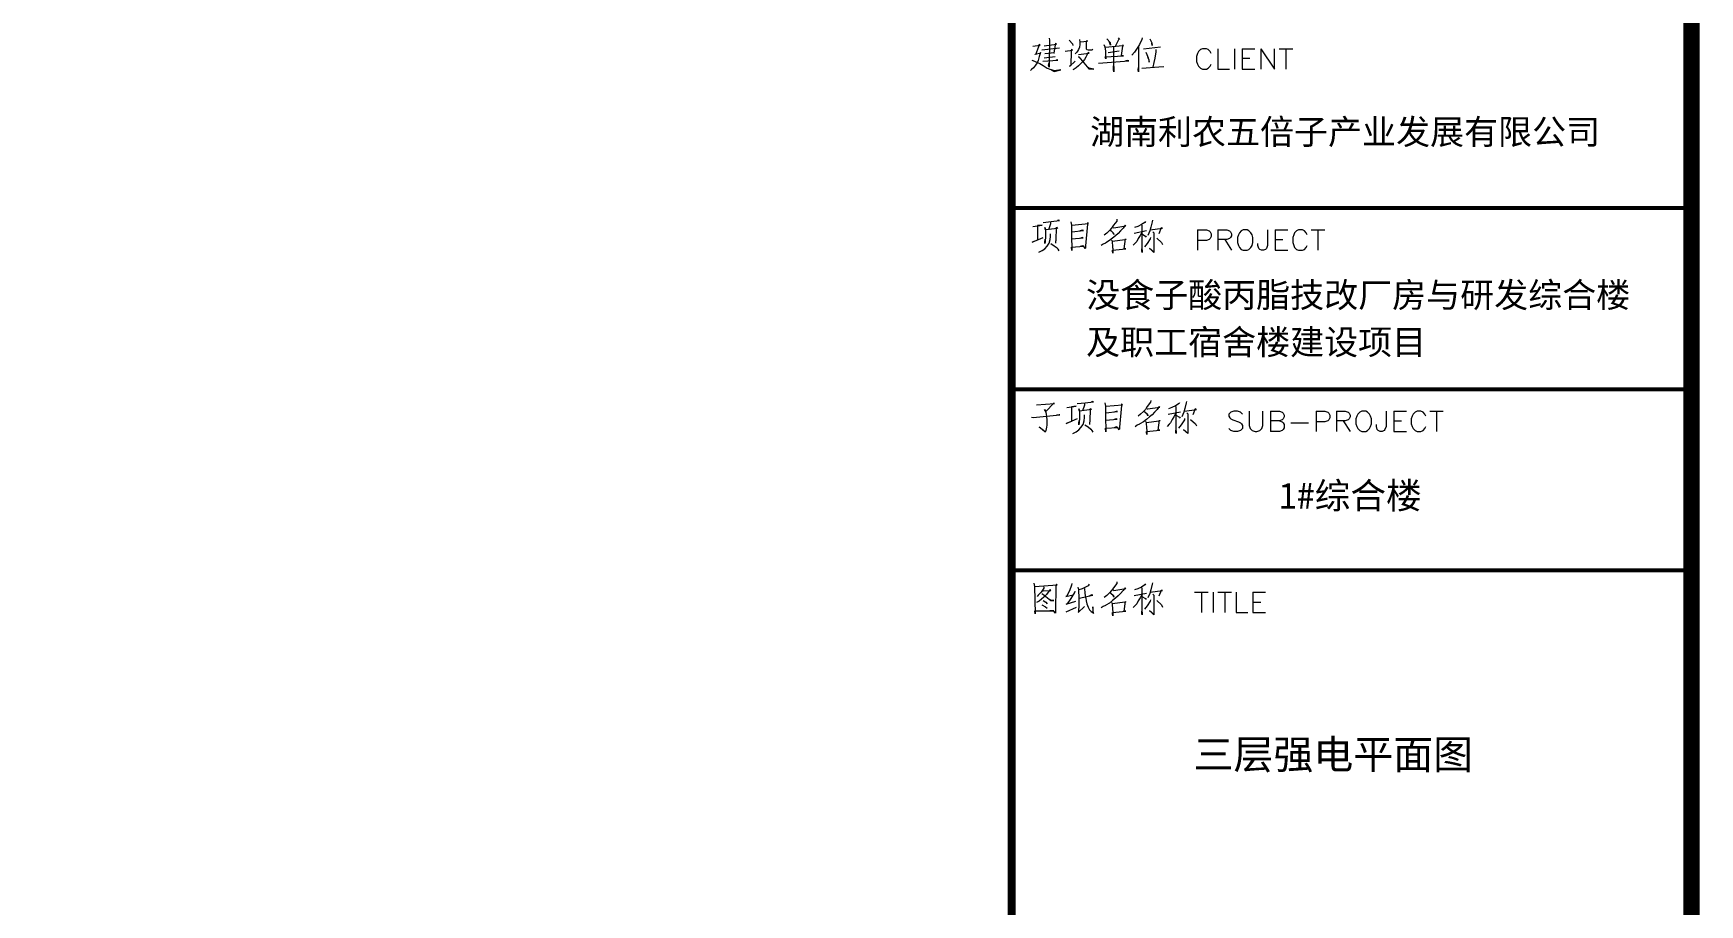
# Model space of a CAD drawing. Extents: x -6243262 to 3079315, y -2914302 to 172723.
# Drawn here: x -5680407 to -5670164, y -682738 to -677379 of the extents above; entities that cross this region are included whole.
import ezdxf

# ---------------------------------------------------------------- set-up
doc = ezdxf.new("R2010")
doc.units = 0
doc.header["$LTSCALE"] = 1000
doc.layers.add('PUB_TITLE', color=4, linetype='Continuous')
doc.styles.add('-宋体', font='', dxfattribs={"width": 0.8})
doc.styles.get('-宋体').set_extended_font_data('SimSun')

# ---------------------------------------------------------------- blocks, each defined once
blk = doc.blocks.new('TQ')
at = {"layer": 'PUB_TITLE'}
for points, const_width in [([(1746756, -758772), (1746756, -798756)], 48.8), ([(1746756, -785939), (1750936, -785939)], 24.4), ([(1746756, -787054), (1750936, -787054)], 24.4), ([(1746756, -788168), (1750936, -788168)], 24.4)]:
    blk.add_lwpolyline(points, dxfattribs=dict(at, const_width=const_width))
blk.add_lwpolyline([(1746756, -798756), (1750936, -798756), (1750936, -758772), (1746756, -758772)], close=True, dxfattribs=at)
at = {"layer": 'PUB_TITLE', "color": 140, "lineweight": 0}
for points in [[(1746887, -784944), (1746931, -784939), (1746925, -784935), (1746921, -784948), (1746903, -784998), (1746900, -784994), (1746936, -784986), (1746933, -784983), (1746926, -785009), (1746920, -785033), (1746912, -785047), (1746903, -785061), (1746890, -785077), (1746879, -785088), (1746871, -785095)], [(1746941, -784967), (1747050, -784955)], [(1746956, -784942), (1747031, -784932), (1747025, -784926), (1747015, -784986), (1747020, -784985), (1746961, -784992)], [(1746987, -784896), (1746989, -784907), (1746987, -785074), (1746983, -785062), (1746987, -785047)], [(1747085, -784976), (1747130, -784970), (1747124, -784964), (1747122, -784976), (1747120, -785063), (1747112, -785070), (1747146, -785036)], [(1747110, -784907), (1747130, -784931), (1747133, -784940)], [(1747174, -784904), (1747176, -784919), (1747176, -784935), (1747173, -784950), (1747168, -784965), (1747161, -784975), (1747154, -784983), (1747146, -784992)], [(1747178, -784917), (1747222, -784914), (1747219, -784909), (1747214, -784922), (1747214, -784934), (1747214, -784944), (1747214, -784955), (1747215, -784960), (1747219, -784965), (1747226, -784967), (1747234, -784968), (1747245, -784968), (1747252, -784967), (1747256, -784964)], [(1747322, -784934), (1747329, -784948), (1747334, -784976), (1747334, -785005), (1747336, -785022), (1747330, -785011), (1747443, -785003), (1747431, -785001), (1747439, -784944), (1747444, -784940), (1747439, -784939), (1747438, -784942), (1747332, -784952)], [(1747342, -784899), (1747362, -784922), (1747363, -784939), (1747358, -784919)], [(1747382, -784950), (1747383, -785044), (1747385, -785090), (1747385, -785103), (1747382, -785091), (1747383, -785066)], [(1747410, -784894), (1747419, -784903), (1747414, -784901), (1747393, -784947)], [(1747559, -784894), (1747557, -784904), (1747542, -784934), (1747531, -784950), (1747512, -784981), (1747495, -785000)], [(1747536, -784945), (1747536, -785103), (1747534, -785088), (1747536, -785075)], [(1747566, -784961), (1747671, -784948)], [(1747606, -784899), (1747617, -784924), (1747620, -784940), (1747618, -784927)], [(1747983, -784990), (1747977, -784978), (1747965, -784966), (1747953, -784960), (1747929, -784960), (1747917, -784966), (1747905, -784978), (1747899, -784990), (1747893, -785008), (1747893, -785038), (1747899, -785055), (1747905, -785067), (1747917, -785080), (1747929, -785085), (1747953, -785085), (1747965, -785080), (1747977, -785067), (1747983, -785055)], [(1748024, -784960), (1748024, -785085), (1748096, -785085)], [(1748126, -784960), (1748126, -785085)], [(1748173, -784960), (1748173, -785085)], [(1748173, -784960), (1748251, -784960)], [(1748287, -784960), (1748287, -785085)], [(1748287, -784960), (1748371, -785085), (1748371, -784960)], [(1748400, -784960), (1748484, -784960)], [(1748442, -784960), (1748442, -785085)], [(1746880, -785031), (1746896, -785037), (1746909, -785042), (1746929, -785052), (1746949, -785063), (1746975, -785079), (1746997, -785088), (1747000, -785090), (1747018, -785100), (1747059, -785091), (1747058, -785091), (1747020, -785096), (1747002, -785091)], [(1746948, -785037), (1747039, -785031), (1747035, -785029), (1747030, -785033)], [(1746956, -785016), (1747023, -785008)], [(1747168, -784996), (1747232, -784988), (1747227, -784983), (1747220, -784996), (1747212, -785013), (1747204, -785026), (1747195, -785037), (1747182, -785052), (1747168, -785066), (1747153, -785077), (1747141, -785085), (1747132, -785090)], [(1747166, -785011), (1747170, -785011), (1747230, -785083), (1747262, -785085), (1747230, -785080), (1747222, -785074)], [(1747291, -785050), (1747477, -785034), (1747467, -785033), (1747454, -785036)], [(1747350, -784983), (1747418, -784973)], [(1747581, -784981), (1747587, -784996), (1747595, -785016), (1747600, -785033), (1747602, -785042), (1747602, -785029), (1747594, -785014)], [(1747643, -784965), (1747643, -784980), (1747636, -785018), (1747630, -785046), (1747623, -785074)], [(1748173, -785019), (1748221, -785019)], [(1747557, -785079), (1747661, -785072), (1747691, -785070)], [(1748173, -785085), (1748251, -785085)], [(1746887, -786053), (1746944, -786045), (1746916, -786048), (1746915, -786137), (1746883, -786150), (1746950, -786121)], [(1746949, -786028), (1746998, -786022), (1747050, -786017), (1747046, -786015), (1747038, -786017)], [(1747028, -786156), (1747028, -786142), (1747030, -786139), (1747031, -786058), (1747038, -786065), (1746964, -786074), (1746961, -786060), (1746964, -786073), (1746964, -786115), (1746962, -786147), (1746961, -786159), (1746961, -786150), (1746962, -786132)], [(1746985, -786071), (1746997, -786035), (1746997, -786024)], [(1747120, -786024), (1747125, -786045), (1747125, -786126), (1747127, -786180), (1747127, -786201), (1747125, -786180), (1747199, -786175), (1747191, -786172), (1747178, -786176)], [(1747127, -786045), (1747228, -786035), (1747223, -786030), (1747222, -786040), (1747211, -786173), (1747211, -786185), (1747209, -786190), (1747198, -786173)], [(1747127, -786086), (1747198, -786078), (1747191, -786076), (1747176, -786081)], [(1747380, -786060), (1747385, -786061), (1747459, -786050), (1747454, -786046), (1747441, -786063), (1747426, -786081), (1747411, -786096), (1747395, -786111), (1747377, -786126), (1747357, -786140), (1747336, -786154), (1747332, -786155), (1747319, -786162), (1747306, -786170)], [(1747403, -786009), (1747402, -786020), (1747382, -786046), (1747370, -786063), (1747357, -786078), (1747341, -786094), (1747324, -786106)], [(1747362, -786078), (1747365, -786079), (1747383, -786094), (1747385, -786102), (1747378, -786091)], [(1747556, -786088), (1747546, -786109), (1747534, -786127), (1747525, -786145), (1747515, -786155), (1747504, -786168)], [(1747509, -786094), (1747586, -786079)], [(1747579, -786022), (1747575, -786028), (1747554, -786041), (1747531, -786053), (1747512, -786060)], [(1747556, -786046), (1747557, -786176), (1747559, -786213), (1747556, -786206), (1747557, -786191)], [(1747622, -786015), (1747620, -786024), (1747611, -786058), (1747606, -786081), (1747594, -786109)], [(1747625, -786086), (1747633, -786094), (1747630, -786093), (1747631, -786180), (1747631, -786201), (1747630, -786213), (1747603, -786187), (1747630, -786209)], [(1747608, -786074), (1747683, -786063), (1747676, -786061), (1747661, -786098)], [(1747899, -786074), (1747899, -786200)], [(1747899, -786074), (1747953, -786074), (1747971, -786080), (1747977, -786086), (1747983, -786099), (1747983, -786116), (1747977, -786128), (1747971, -786134), (1747953, -786140), (1747899, -786140)], [(1748024, -786074), (1748024, -786200)], [(1748024, -786074), (1748078, -786074), (1748096, -786080), (1748102, -786086), (1748108, -786099), (1748108, -786110), (1748102, -786122), (1748096, -786128), (1748078, -786134), (1748024, -786134)], [(1748329, -786074), (1748329, -786170), (1748323, -786188), (1748316, -786194), (1748305, -786200), (1748293, -786200), (1748281, -786194), (1748275, -786188), (1748269, -786170), (1748269, -786158)], [(1748377, -786074), (1748377, -786200)], [(1748377, -786074), (1748454, -786074)], [(1748573, -786104), (1748567, -786092), (1748556, -786080), (1748544, -786074), (1748520, -786074), (1748508, -786080), (1748495, -786092), (1748490, -786104), (1748484, -786122), (1748484, -786152), (1748490, -786170), (1748495, -786182), (1748508, -786194), (1748520, -786200), (1748544, -786200), (1748556, -786194), (1748567, -786182), (1748573, -786170)], [(1748597, -786074), (1748681, -786074)], [(1748639, -786074), (1748639, -786200)], [(1746923, -786211), (1746944, -786201), (1746961, -786190), (1746974, -786175), (1746987, -786156), (1746992, -786134), (1746995, -786114), (1746995, -786098)], [(1746997, -786159), (1747018, -786172), (1747035, -786185), (1747041, -786193), (1747046, -786204)], [(1747127, -786130), (1747195, -786124), (1747189, -786122), (1747178, -786127)], [(1747370, -786137), (1747373, -786142), (1747377, -786183), (1747378, -786188), (1747378, -786217), (1747377, -786204), (1747377, -786200), (1747457, -786191), (1747456, -786191), (1747447, -786191), (1747456, -786130), (1747459, -786134), (1747454, -786135), (1747375, -786145)], [(1747557, -786099), (1747579, -786112), (1747584, -786119)], [(1747610, -786121), (1747608, -786129), (1747590, -786159), (1747573, -786179)], [(1747648, -786126), (1747677, -786152), (1747683, -786165)], [(1748066, -786134), (1748108, -786200)], [(1748377, -786134), (1748424, -786134)], [(1748377, -786200), (1748454, -786200)], [(1746879, -787227), (1746888, -787228), (1747052, -787212), (1747048, -787211), (1747031, -787214)], [(1746908, -787151), (1747020, -787143), (1747015, -787140), (1746966, -787192), (1746957, -787178), (1746962, -787186), (1746967, -787197), (1746969, -787208), (1746970, -787225), (1746972, -787243), (1746972, -787261), (1746972, -787276), (1746970, -787288), (1746969, -787297), (1746967, -787307), (1746964, -787314), (1746961, -787317), (1746925, -787286), (1746962, -787314), (1746966, -787314)], [(1747096, -787167), (1747153, -787159), (1747125, -787163), (1747124, -787252), (1747092, -787265), (1747160, -787235)], [(1747132, -787326), (1747153, -787316), (1747170, -787304), (1747182, -787289), (1747195, -787272), (1747201, -787248), (1747204, -787228), (1747204, -787212)], [(1747158, -787143), (1747207, -787137), (1747259, -787131), (1747255, -787130), (1747247, -787131)], [(1747237, -787272), (1747237, -787256), (1747239, -787253), (1747240, -787173), (1747247, -787179), (1747173, -787189), (1747170, -787174), (1747173, -787187), (1747173, -787230), (1747171, -787261), (1747170, -787273), (1747170, -787265), (1747171, -787247)], [(1747194, -787186), (1747206, -787150), (1747206, -787138)], [(1747329, -787138), (1747334, -787159), (1747334, -787240), (1747336, -787294), (1747336, -787316), (1747334, -787294), (1747408, -787289), (1747399, -787286), (1747386, -787291)], [(1747336, -787159), (1747438, -787150), (1747432, -787145), (1747431, -787154), (1747419, -787288), (1747419, -787299), (1747418, -787304), (1747406, -787288)], [(1747336, -787200), (1747406, -787192), (1747399, -787191), (1747385, -787195)], [(1747589, -787174), (1747594, -787175), (1747668, -787164), (1747663, -787161), (1747650, -787178), (1747635, -787195), (1747620, -787211), (1747603, -787225), (1747586, -787240), (1747566, -787255), (1747545, -787268), (1747541, -787269), (1747528, -787276), (1747515, -787285)], [(1747611, -787123), (1747610, -787134), (1747590, -787161), (1747579, -787178), (1747566, -787192), (1747549, -787208), (1747533, -787220)], [(1747570, -787192), (1747574, -787194), (1747592, -787208), (1747594, -787217), (1747587, -787206)], [(1747765, -787202), (1747754, -787224), (1747743, -787241), (1747733, -787260), (1747724, -787269), (1747712, -787283)], [(1747719, -787208), (1747794, -787194)], [(1747787, -787137), (1747785, -787143), (1747763, -787156), (1747740, -787167), (1747720, -787174)], [(1747765, -787161), (1747766, -787291), (1747768, -787327), (1747765, -787321), (1747766, -787306)], [(1747766, -787214), (1747787, -787227), (1747793, -787233)], [(1747831, -787130), (1747829, -787138), (1747821, -787173), (1747814, -787195), (1747802, -787224)], [(1747834, -787200), (1747842, -787208), (1747839, -787207), (1747840, -787294), (1747840, -787316), (1747839, -787327), (1747812, -787301), (1747839, -787324)], [(1747818, -787189), (1747892, -787178), (1747885, -787175), (1747870, -787212)], [(1748175, -787207), (1748163, -787195), (1748145, -787189), (1748121, -787189), (1748103, -787195), (1748091, -787207), (1748091, -787219), (1748097, -787230), (1748103, -787236), (1748115, -787242), (1748151, -787255), (1748163, -787261), (1748169, -787266), (1748175, -787278), (1748175, -787296), (1748163, -787308), (1748145, -787314), (1748121, -787314), (1748103, -787308), (1748091, -787296)], [(1748217, -787189), (1748217, -787278), (1748223, -787296), (1748234, -787308), (1748253, -787314), (1748264, -787314), (1748282, -787308), (1748294, -787296), (1748300, -787278), (1748300, -787189)], [(1748348, -787189), (1748348, -787314)], [(1748348, -787189), (1748402, -787189), (1748419, -787195), (1748425, -787201), (1748432, -787213), (1748432, -787225), (1748425, -787236), (1748419, -787242), (1748402, -787249), (1748348, -787249)], [(1748628, -787189), (1748628, -787314)], [(1748628, -787189), (1748682, -787189), (1748700, -787195), (1748706, -787201), (1748712, -787213), (1748712, -787230), (1748706, -787242), (1748700, -787249), (1748682, -787255), (1748628, -787255)], [(1748754, -787189), (1748754, -787314)], [(1748754, -787189), (1748807, -787189), (1748825, -787195), (1748831, -787201), (1748837, -787213), (1748837, -787225), (1748831, -787236), (1748825, -787242), (1748807, -787249), (1748754, -787249)], [(1749058, -787189), (1749058, -787284), (1749051, -787302), (1749046, -787308), (1749034, -787314), (1749022, -787314), (1749010, -787308), (1749004, -787302), (1748998, -787284), (1748998, -787272)], [(1749106, -787189), (1749106, -787314)], [(1749106, -787189), (1749183, -787189)], [(1749302, -787219), (1749296, -787207), (1749285, -787195), (1749272, -787189), (1749249, -787189), (1749237, -787195), (1749225, -787207), (1749219, -787219), (1749213, -787236), (1749213, -787266), (1749219, -787284), (1749225, -787296), (1749237, -787308), (1749249, -787314), (1749272, -787314), (1749285, -787308), (1749296, -787296), (1749302, -787284)], [(1749327, -787189), (1749409, -787189)], [(1749368, -787189), (1749368, -787314)], [(1747206, -787273), (1747227, -787286), (1747243, -787299), (1747250, -787307), (1747255, -787319)], [(1747336, -787245), (1747405, -787239), (1747398, -787236), (1747386, -787241)], [(1747579, -787252), (1747582, -787256), (1747586, -787297), (1747587, -787302), (1747587, -787332), (1747586, -787319), (1747586, -787314), (1747666, -787306), (1747664, -787306), (1747656, -787306), (1747664, -787245), (1747668, -787248), (1747663, -787250), (1747584, -787260)], [(1747819, -787235), (1747818, -787243), (1747799, -787273), (1747781, -787293)], [(1747856, -787240), (1747887, -787266), (1747892, -787280)], [(1748402, -787249), (1748419, -787255), (1748425, -787261), (1748432, -787272), (1748432, -787291), (1748425, -787302), (1748419, -787308), (1748402, -787314), (1748348, -787314)], [(1748473, -787261), (1748581, -787261)], [(1748795, -787249), (1748837, -787314)], [(1749106, -787249), (1749153, -787249)], [(1749106, -787314), (1749183, -787314)], [(1747403, -788238), (1747402, -788249), (1747382, -788275), (1747370, -788292), (1747357, -788307), (1747341, -788323), (1747324, -788335)], [(1746893, -788246), (1746896, -788267), (1746900, -788436), (1746898, -788418), (1747015, -788418), (1747007, -788417), (1746990, -788418)], [(1746898, -788267), (1747036, -788257), (1747031, -788252), (1747028, -788267), (1747026, -788415), (1747025, -788431), (1747014, -788418)], [(1746944, -788293), (1746950, -788295), (1746997, -788291), (1746992, -788285), (1746970, -788316), (1746954, -788333), (1746939, -788346), (1746925, -788357), (1746908, -788366)], [(1746953, -788269), (1746953, -788277), (1746937, -788302), (1746920, -788321), (1746912, -788329)], [(1746941, -788312), (1746946, -788312), (1746997, -788354), (1747015, -788354), (1746997, -788351), (1746989, -788348)], [(1747127, -788249), (1747125, -788259), (1747112, -788293), (1747094, -788328), (1747089, -788328), (1747135, -788318)], [(1747145, -788296), (1747143, -788305), (1747120, -788341), (1747097, -788374), (1747092, -788376), (1747151, -788357)], [(1747163, -788272), (1747168, -788288), (1747170, -788340), (1747170, -788382), (1747168, -788422), (1747165, -788427), (1747204, -788390)], [(1747232, -788254), (1747227, -788264), (1747189, -788282), (1747170, -788288)], [(1747171, -788340), (1747255, -788320), (1747250, -788318), (1747235, -788325)], [(1747204, -788279), (1747206, -788308), (1747211, -788336), (1747212, -788340), (1747215, -788356), (1747219, -788374), (1747226, -788394), (1747235, -788410), (1747245, -788422), (1747255, -788428), (1747260, -788434), (1747256, -788392), (1747255, -788430)], [(1747380, -788288), (1747385, -788291), (1747459, -788279), (1747454, -788275), (1747441, -788292), (1747426, -788310), (1747411, -788325), (1747395, -788340), (1747377, -788354), (1747357, -788369), (1747336, -788382), (1747332, -788384), (1747319, -788390), (1747306, -788399)], [(1747362, -788307), (1747365, -788308), (1747383, -788323), (1747385, -788332), (1747378, -788320)], [(1747556, -788316), (1747546, -788338), (1747534, -788356), (1747525, -788374), (1747515, -788384), (1747504, -788397)], [(1747509, -788323), (1747586, -788308)], [(1747579, -788251), (1747575, -788257), (1747554, -788271), (1747531, -788282), (1747512, -788288)], [(1747556, -788275), (1747557, -788406), (1747559, -788442), (1747556, -788435), (1747557, -788420)], [(1747557, -788328), (1747579, -788341), (1747584, -788348)], [(1747622, -788244), (1747620, -788252), (1747611, -788287), (1747606, -788310), (1747594, -788338)], [(1747625, -788315), (1747633, -788323), (1747630, -788321), (1747631, -788409), (1747631, -788430), (1747630, -788442), (1747603, -788415), (1747630, -788438)], [(1747608, -788303), (1747683, -788292), (1747676, -788291), (1747661, -788326)], [(1747881, -788303), (1747965, -788303)], [(1747923, -788303), (1747923, -788428)], [(1747994, -788303), (1747994, -788428)], [(1748024, -788303), (1748108, -788303)], [(1748066, -788303), (1748066, -788428)], [(1748137, -788303), (1748137, -788428), (1748209, -788428)], [(1748239, -788303), (1748239, -788428)], [(1748239, -788303), (1748316, -788303)], [(1746942, -788381), (1746964, -788392), (1746974, -788401)], [(1746949, -788353), (1746967, -788364), (1746975, -788373)], [(1747092, -788423), (1747154, -788395)], [(1747370, -788366), (1747373, -788370), (1747377, -788412), (1747378, -788417), (1747378, -788447), (1747377, -788434), (1747377, -788428), (1747457, -788420), (1747456, -788420), (1747447, -788420), (1747456, -788359), (1747459, -788362), (1747454, -788364), (1747375, -788374)], [(1747610, -788349), (1747608, -788357), (1747590, -788387), (1747573, -788407)], [(1747648, -788354), (1747677, -788381), (1747683, -788394)], [(1748239, -788363), (1748287, -788363)], [(1748239, -788428), (1748316, -788428)]]:
    blk.add_lwpolyline(points, dxfattribs=at)
for points in [[(1748179, -786074), (1748167, -786080), (1748156, -786092), (1748150, -786104), (1748144, -786122), (1748144, -786152), (1748150, -786170), (1748156, -786182), (1748167, -786194), (1748179, -786200), (1748203, -786200), (1748215, -786194), (1748227, -786182), (1748234, -786170), (1748239, -786152), (1748239, -786122), (1748234, -786104), (1748227, -786092), (1748215, -786080), (1748203, -786074), (1748179, -786074)], [(1748908, -787189), (1748897, -787195), (1748885, -787207), (1748879, -787219), (1748872, -787236), (1748872, -787266), (1748879, -787284), (1748885, -787296), (1748897, -787308), (1748908, -787314), (1748933, -787314), (1748944, -787308), (1748956, -787296), (1748962, -787284), (1748969, -787266), (1748969, -787236), (1748962, -787219), (1748956, -787207), (1748944, -787195), (1748933, -787189), (1748908, -787189)]]:
    blk.add_lwpolyline(points, close=True, dxfattribs=at)
at = {"layer": 'PUB_TITLE', "color": 7, "style": '-宋体', "width": 1.000002}
for s, height, p in [('湖南利农五倍子产业发展有限公司', 153.25, (1747238, -785548)), ('没食子酸丙脂技改厂房与研发综合楼', 153.25, (1747214, -786551)), ('及职工宿舍楼建设项目', 153.2, (1747214, -786841)), ('1#综合楼', 160.8, (1748400, -787789))]:
    blk.add_text(s, height=height, dxfattribs=at).set_placement(p)

msp = doc.modelspace()

# ---------------------------------------------------------------- linework, layer by layer
at = {"layer": 'PUB_TITLE', "const_width": 100}
msp.add_lwpolyline([(-5727113.8, -691286.4), (-5670213.8, -691286.4), (-5670213.8, -651286.4), (-5727113.8, -651286.4)], close=True, dxfattribs=at)

# ---------------------------------------------------------------- block references
msp.add_blockref('TQ', (-7421149.4, 107486.1))

# ---------------------------------------------------------------- texts
at = {"layer": 'PUB_TITLE', "color": 7, "style": '-宋体', "width": 1.000002}
msp.add_text('三层强电平面图', height=180, dxfattribs=at).set_placement((-5673275.2, -681903.4))

doc.saveas('drawing.dxf')
